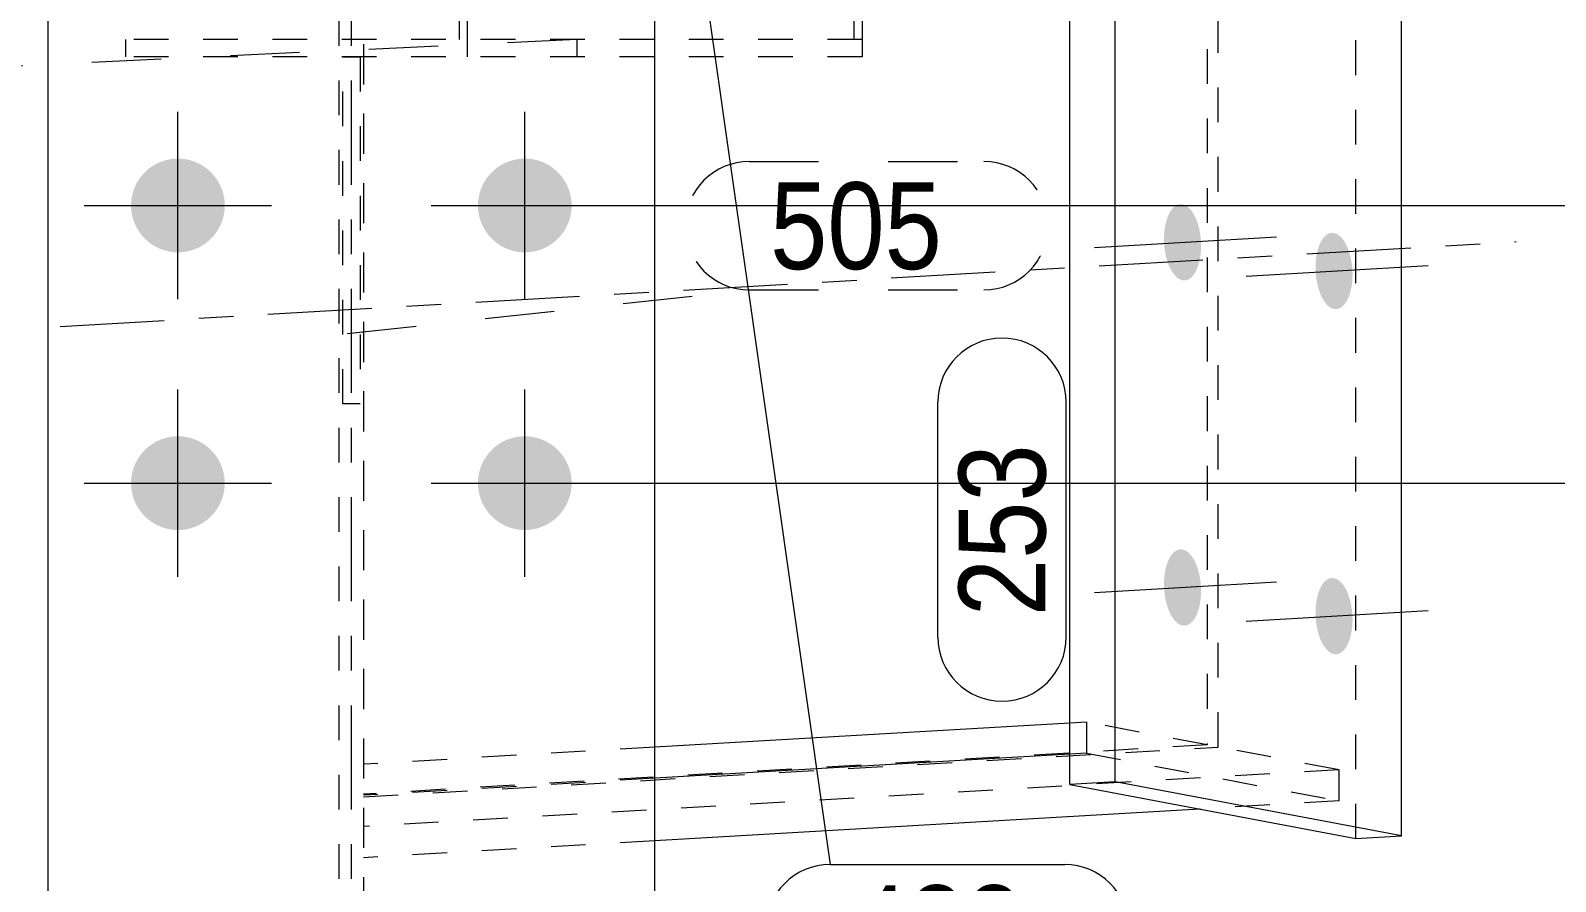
# Model space of a CAD drawing. Header units: millimetres. Extents: x 2 to 579, y 1 to 405.
# Drawn here: x 39.67 to 83.64, y 318.66 to 343.18 of the extents above; entities that cross this region are included whole.
import ezdxf

# ---------------------------------------------------------------- set-up
doc = ezdxf.new("R2010")
doc.units = ezdxf.units.MM
for name, pattern in [('XKITLINE00', [0]), ('XKITLINE01', [4, 1, -1, 1, -1]), ('XKITLINE02', [4, 2, -2]), ('XKITLINE03', [6, 3, -1, 1, -1])]:
    doc.linetypes.add(name, pattern=pattern)
for name, color, linetype, lineweight in [('Bolt', 3, 'Continuous', 0), ('Dimensions', 7, 'Continuous', 0), ('Part', 2, 'Continuous', 0), ('PartMark', 7, 'Continuous', 0)]:
    doc.layers.add(name, color=color, linetype=linetype, lineweight=lineweight)
doc.styles.add('ARIAL', font='ARIAL.TTF')

# ---------------------------------------------------------------- blocks, each defined once
blk = doc.blocks.new('*A24')
at = {"layer": 'Bolt'}
for points in [[(42.575, 338.17), (42.576, 338.204), (42.578, 338.237), (42.581, 338.27), (42.585, 338.303), (42.589, 338.335), (42.595, 338.368), (42.601, 338.401), (42.608, 338.433), (42.615, 338.465), (42.624, 338.497), (42.633, 338.529), (42.643, 338.561), (42.654, 338.592), (42.665, 338.623), (42.677, 338.654), (42.691, 338.684), (42.704, 338.715), (42.719, 338.744), (42.734, 338.774), (42.75, 338.803), (42.767, 338.831), (42.784, 338.86), (42.802, 338.887), (42.821, 338.915), (42.84, 338.942), (42.86, 338.968), (42.881, 338.994), (42.902, 339.019), (42.924, 339.044), (42.947, 339.068), (42.97, 339.092), (42.994, 339.115), (43.018, 339.138), (43.043, 339.16), (43.068, 339.181), (43.094, 339.202), (43.121, 339.222), (43.147, 339.241), (43.175, 339.26), (43.202, 339.278), (43.231, 339.295), (43.259, 339.312), (43.288, 339.328), (43.318, 339.343), (43.348, 339.358), (43.378, 339.371), (43.408, 339.385), (43.439, 339.397), (43.47, 339.408), (43.501, 339.419), (43.533, 339.429), (43.565, 339.438), (43.597, 339.447), (43.629, 339.455), (43.661, 339.461), (43.694, 339.467), (43.727, 339.473), (43.759, 339.477), (43.792, 339.481), (43.825, 339.484), (43.858, 339.486), (43.892, 339.487), (43.925, 339.487), (43.958, 339.487), (43.991, 339.486), (44.024, 339.484), (44.057, 339.481), (44.09, 339.477), (44.123, 339.473), (44.156, 339.467), (44.188, 339.461), (44.221, 339.455), (44.253, 339.447), (44.285, 339.438), (44.317, 339.429), (44.348, 339.419), (44.38, 339.408), (44.411, 339.397), (44.441, 339.385), (44.472, 339.371), (44.502, 339.358), (44.532, 339.343), (44.561, 339.328), (44.59, 339.312), (44.619, 339.295), (44.647, 339.278), (44.675, 339.26), (44.702, 339.241), (44.729, 339.222), (44.755, 339.202), (44.781, 339.181), (44.807, 339.16), (44.831, 339.138), (44.856, 339.115), (44.879, 339.092), (44.902, 339.068), (44.925, 339.044), (44.947, 339.019), (44.968, 338.994), (44.989, 338.968), (45.009, 338.942), (45.028, 338.915), (45.047, 338.887), (45.065, 338.86), (45.083, 338.831), (45.099, 338.803), (45.115, 338.774), (45.131, 338.744), (45.145, 338.715), (45.159, 338.684), (45.172, 338.654), (45.184, 338.623), (45.196, 338.592), (45.207, 338.561), (45.217, 338.529), (45.226, 338.497), (45.234, 338.465), (45.242, 338.433), (45.249, 338.401), (45.255, 338.368), (45.26, 338.335), (45.265, 338.303), (45.268, 338.27), (45.271, 338.237), (45.273, 338.204), (45.274, 338.17), (45.275, 338.137), (45.274, 338.104), (45.273, 338.071), (45.271, 338.038), (45.268, 338.005), (45.265, 337.972), (45.26, 337.939), (45.255, 337.907), (45.249, 337.874), (45.242, 337.842), (45.234, 337.809), (45.226, 337.777), (45.217, 337.745), (45.207, 337.714), (45.196, 337.683), (45.184, 337.651), (45.172, 337.621), (45.159, 337.59), (45.145, 337.56), (45.131, 337.53), (45.115, 337.501), (45.099, 337.472), (45.083, 337.443), (45.065, 337.415), (45.047, 337.387), (45.028, 337.36), (45.009, 337.333), (44.989, 337.307), (44.968, 337.281), (44.947, 337.256), (44.925, 337.231), (44.902, 337.206), (44.879, 337.183), (44.856, 337.16), (44.831, 337.137), (44.807, 337.115), (44.781, 337.094), (44.755, 337.073), (44.729, 337.053), (44.702, 337.034), (44.675, 337.015), (44.647, 336.997), (44.619, 336.979), (44.59, 336.963), (44.561, 336.947), (44.532, 336.931), (44.502, 336.917), (44.472, 336.903), (44.441, 336.89), (44.411, 336.878), (44.38, 336.866), (44.348, 336.855), (44.317, 336.845), (44.285, 336.836), (44.253, 336.828), (44.221, 336.82), (44.188, 336.813), (44.156, 336.807), (44.123, 336.802), (44.09, 336.797), (44.057, 336.794), (44.024, 336.791), (43.991, 336.789), (43.958, 336.788), (43.925, 336.787), (43.892, 336.788), (43.858, 336.789), (43.825, 336.791), (43.792, 336.794), (43.759, 336.797), (43.727, 336.802), (43.694, 336.807), (43.661, 336.813), (43.629, 336.82), (43.597, 336.828), (43.565, 336.836), (43.533, 336.845), (43.501, 336.855), (43.47, 336.866), (43.439, 336.878), (43.408, 336.89), (43.378, 336.903), (43.348, 336.917), (43.318, 336.931), (43.288, 336.947), (43.259, 336.963), (43.231, 336.979), (43.202, 336.997), (43.175, 337.015), (43.147, 337.034), (43.121, 337.053), (43.094, 337.073), (43.068, 337.094), (43.043, 337.115), (43.018, 337.137), (42.994, 337.16), (42.97, 337.183), (42.947, 337.206), (42.924, 337.231), (42.902, 337.256), (42.881, 337.281), (42.86, 337.307), (42.84, 337.333), (42.821, 337.36), (42.802, 337.387), (42.784, 337.415), (42.767, 337.443), (42.75, 337.472), (42.734, 337.501), (42.719, 337.53), (42.704, 337.56), (42.691, 337.59), (42.677, 337.621), (42.665, 337.651), (42.654, 337.683), (42.643, 337.714), (42.633, 337.745), (42.624, 337.777), (42.615, 337.809), (42.608, 337.842), (42.601, 337.874), (42.595, 337.907), (42.589, 337.939), (42.585, 337.972), (42.581, 338.005), (42.578, 338.038), (42.576, 338.071), (42.575, 338.104), (42.575, 338.137)], [(52.575, 338.17), (52.576, 338.204), (52.578, 338.237), (52.581, 338.27), (52.585, 338.303), (52.589, 338.335), (52.595, 338.368), (52.601, 338.401), (52.608, 338.433), (52.615, 338.465), (52.624, 338.497), (52.633, 338.529), (52.643, 338.561), (52.654, 338.592), (52.665, 338.623), (52.677, 338.654), (52.691, 338.684), (52.704, 338.715), (52.719, 338.744), (52.734, 338.774), (52.75, 338.803), (52.767, 338.831), (52.784, 338.86), (52.802, 338.887), (52.821, 338.915), (52.84, 338.942), (52.86, 338.968), (52.881, 338.994), (52.902, 339.019), (52.924, 339.044), (52.947, 339.068), (52.97, 339.092), (52.994, 339.115), (53.018, 339.138), (53.043, 339.16), (53.068, 339.181), (53.094, 339.202), (53.121, 339.222), (53.147, 339.241), (53.175, 339.26), (53.202, 339.278), (53.231, 339.295), (53.259, 339.312), (53.288, 339.328), (53.318, 339.343), (53.348, 339.358), (53.378, 339.371), (53.408, 339.385), (53.439, 339.397), (53.47, 339.408), (53.501, 339.419), (53.533, 339.429), (53.565, 339.438), (53.597, 339.447), (53.629, 339.455), (53.661, 339.461), (53.694, 339.467), (53.727, 339.473), (53.759, 339.477), (53.792, 339.481), (53.825, 339.484), (53.858, 339.486), (53.892, 339.487), (53.925, 339.487), (53.958, 339.487), (53.991, 339.486), (54.024, 339.484), (54.057, 339.481), (54.09, 339.477), (54.123, 339.473), (54.156, 339.467), (54.188, 339.461), (54.221, 339.455), (54.253, 339.447), (54.285, 339.438), (54.317, 339.429), (54.348, 339.419), (54.38, 339.408), (54.411, 339.397), (54.441, 339.385), (54.472, 339.371), (54.502, 339.358), (54.532, 339.343), (54.561, 339.328), (54.59, 339.312), (54.619, 339.295), (54.647, 339.278), (54.675, 339.26), (54.702, 339.241), (54.729, 339.222), (54.755, 339.202), (54.781, 339.181), (54.807, 339.16), (54.831, 339.138), (54.856, 339.115), (54.879, 339.092), (54.902, 339.068), (54.925, 339.044), (54.947, 339.019), (54.968, 338.994), (54.989, 338.968), (55.009, 338.942), (55.028, 338.915), (55.047, 338.887), (55.065, 338.86), (55.083, 338.831), (55.099, 338.803), (55.115, 338.774), (55.131, 338.744), (55.145, 338.715), (55.159, 338.684), (55.172, 338.654), (55.184, 338.623), (55.196, 338.592), (55.207, 338.561), (55.217, 338.529), (55.226, 338.497), (55.234, 338.465), (55.242, 338.433), (55.249, 338.401), (55.255, 338.368), (55.26, 338.335), (55.265, 338.303), (55.268, 338.27), (55.271, 338.237), (55.273, 338.204), (55.274, 338.17), (55.275, 338.137), (55.274, 338.104), (55.273, 338.071), (55.271, 338.038), (55.268, 338.005), (55.265, 337.972), (55.26, 337.939), (55.255, 337.907), (55.249, 337.874), (55.242, 337.842), (55.234, 337.809), (55.226, 337.777), (55.217, 337.745), (55.207, 337.714), (55.196, 337.683), (55.184, 337.651), (55.172, 337.621), (55.159, 337.59), (55.145, 337.56), (55.131, 337.53), (55.115, 337.501), (55.099, 337.472), (55.083, 337.443), (55.065, 337.415), (55.047, 337.387), (55.028, 337.36), (55.009, 337.333), (54.989, 337.307), (54.968, 337.281), (54.947, 337.256), (54.925, 337.231), (54.902, 337.206), (54.879, 337.183), (54.856, 337.16), (54.831, 337.137), (54.807, 337.115), (54.781, 337.094), (54.755, 337.073), (54.729, 337.053), (54.702, 337.034), (54.675, 337.015), (54.647, 336.997), (54.619, 336.979), (54.59, 336.963), (54.561, 336.947), (54.532, 336.931), (54.502, 336.917), (54.472, 336.903), (54.441, 336.89), (54.411, 336.878), (54.38, 336.866), (54.348, 336.855), (54.317, 336.845), (54.285, 336.836), (54.253, 336.828), (54.221, 336.82), (54.188, 336.813), (54.156, 336.807), (54.123, 336.802), (54.09, 336.797), (54.057, 336.794), (54.024, 336.791), (53.991, 336.789), (53.958, 336.788), (53.925, 336.787), (53.892, 336.788), (53.858, 336.789), (53.825, 336.791), (53.792, 336.794), (53.759, 336.797), (53.727, 336.802), (53.694, 336.807), (53.661, 336.813), (53.629, 336.82), (53.597, 336.828), (53.565, 336.836), (53.533, 336.845), (53.501, 336.855), (53.47, 336.866), (53.439, 336.878), (53.408, 336.89), (53.378, 336.903), (53.348, 336.917), (53.318, 336.931), (53.288, 336.947), (53.259, 336.963), (53.231, 336.979), (53.202, 336.997), (53.175, 337.015), (53.147, 337.034), (53.121, 337.053), (53.094, 337.073), (53.068, 337.094), (53.043, 337.115), (53.018, 337.137), (52.994, 337.16), (52.97, 337.183), (52.947, 337.206), (52.924, 337.231), (52.902, 337.256), (52.881, 337.281), (52.86, 337.307), (52.84, 337.333), (52.821, 337.36), (52.802, 337.387), (52.784, 337.415), (52.767, 337.443), (52.75, 337.472), (52.734, 337.501), (52.719, 337.53), (52.704, 337.56), (52.691, 337.59), (52.677, 337.621), (52.665, 337.651), (52.654, 337.683), (52.643, 337.714), (52.633, 337.745), (52.624, 337.777), (52.615, 337.809), (52.608, 337.842), (52.601, 337.874), (52.595, 337.907), (52.589, 337.939), (52.585, 337.972), (52.581, 338.005), (52.578, 338.038), (52.576, 338.071), (52.575, 338.104), (52.575, 338.137)], [(42.575, 330.17), (42.576, 330.204), (42.578, 330.237), (42.581, 330.27), (42.585, 330.303), (42.589, 330.335), (42.595, 330.368), (42.601, 330.401), (42.608, 330.433), (42.615, 330.465), (42.624, 330.497), (42.633, 330.529), (42.643, 330.561), (42.654, 330.592), (42.665, 330.623), (42.677, 330.654), (42.691, 330.684), (42.704, 330.715), (42.719, 330.744), (42.734, 330.774), (42.75, 330.803), (42.767, 330.831), (42.784, 330.86), (42.802, 330.887), (42.821, 330.915), (42.84, 330.942), (42.86, 330.968), (42.881, 330.994), (42.902, 331.019), (42.924, 331.044), (42.947, 331.068), (42.97, 331.092), (42.994, 331.115), (43.018, 331.138), (43.043, 331.16), (43.068, 331.181), (43.094, 331.202), (43.121, 331.222), (43.147, 331.241), (43.175, 331.26), (43.202, 331.278), (43.231, 331.295), (43.259, 331.312), (43.288, 331.328), (43.318, 331.343), (43.348, 331.358), (43.378, 331.371), (43.408, 331.385), (43.439, 331.397), (43.47, 331.408), (43.501, 331.419), (43.533, 331.429), (43.565, 331.438), (43.597, 331.447), (43.629, 331.455), (43.661, 331.461), (43.694, 331.467), (43.727, 331.473), (43.759, 331.477), (43.792, 331.481), (43.825, 331.484), (43.858, 331.486), (43.892, 331.487), (43.925, 331.487), (43.958, 331.487), (43.991, 331.486), (44.024, 331.484), (44.057, 331.481), (44.09, 331.477), (44.123, 331.473), (44.156, 331.467), (44.188, 331.461), (44.221, 331.455), (44.253, 331.447), (44.285, 331.438), (44.317, 331.429), (44.348, 331.419), (44.38, 331.408), (44.411, 331.397), (44.441, 331.385), (44.472, 331.371), (44.502, 331.358), (44.532, 331.343), (44.561, 331.328), (44.59, 331.312), (44.619, 331.295), (44.647, 331.278), (44.675, 331.26), (44.702, 331.241), (44.729, 331.222), (44.755, 331.202), (44.781, 331.181), (44.807, 331.16), (44.831, 331.138), (44.856, 331.115), (44.879, 331.092), (44.902, 331.068), (44.925, 331.044), (44.947, 331.019), (44.968, 330.994), (44.989, 330.968), (45.009, 330.942), (45.028, 330.915), (45.047, 330.887), (45.065, 330.86), (45.083, 330.831), (45.099, 330.803), (45.115, 330.774), (45.131, 330.744), (45.145, 330.715), (45.159, 330.684), (45.172, 330.654), (45.184, 330.623), (45.196, 330.592), (45.207, 330.561), (45.217, 330.529), (45.226, 330.497), (45.234, 330.465), (45.242, 330.433), (45.249, 330.401), (45.255, 330.368), (45.26, 330.335), (45.265, 330.303), (45.268, 330.27), (45.271, 330.237), (45.273, 330.204), (45.274, 330.17), (45.275, 330.137), (45.274, 330.104), (45.273, 330.071), (45.271, 330.038), (45.268, 330.005), (45.265, 329.972), (45.26, 329.939), (45.255, 329.907), (45.249, 329.874), (45.242, 329.842), (45.234, 329.809), (45.226, 329.777), (45.217, 329.745), (45.207, 329.714), (45.196, 329.683), (45.184, 329.651), (45.172, 329.621), (45.159, 329.59), (45.145, 329.56), (45.131, 329.53), (45.115, 329.501), (45.099, 329.472), (45.083, 329.443), (45.065, 329.415), (45.047, 329.387), (45.028, 329.36), (45.009, 329.333), (44.989, 329.307), (44.968, 329.281), (44.947, 329.256), (44.925, 329.231), (44.902, 329.206), (44.879, 329.183), (44.856, 329.16), (44.831, 329.137), (44.807, 329.115), (44.781, 329.094), (44.755, 329.073), (44.729, 329.053), (44.702, 329.034), (44.675, 329.015), (44.647, 328.997), (44.619, 328.979), (44.59, 328.963), (44.561, 328.947), (44.532, 328.931), (44.502, 328.917), (44.472, 328.903), (44.441, 328.89), (44.411, 328.878), (44.38, 328.866), (44.348, 328.855), (44.317, 328.845), (44.285, 328.836), (44.253, 328.828), (44.221, 328.82), (44.188, 328.813), (44.156, 328.807), (44.123, 328.802), (44.09, 328.797), (44.057, 328.794), (44.024, 328.791), (43.991, 328.789), (43.958, 328.788), (43.925, 328.787), (43.892, 328.788), (43.858, 328.789), (43.825, 328.791), (43.792, 328.794), (43.759, 328.797), (43.727, 328.802), (43.694, 328.807), (43.661, 328.813), (43.629, 328.82), (43.597, 328.828), (43.565, 328.836), (43.533, 328.845), (43.501, 328.855), (43.47, 328.866), (43.439, 328.878), (43.408, 328.89), (43.378, 328.903), (43.348, 328.917), (43.318, 328.931), (43.288, 328.947), (43.259, 328.963), (43.231, 328.979), (43.202, 328.997), (43.175, 329.015), (43.147, 329.034), (43.121, 329.053), (43.094, 329.073), (43.068, 329.094), (43.043, 329.115), (43.018, 329.137), (42.994, 329.16), (42.97, 329.183), (42.947, 329.206), (42.924, 329.231), (42.902, 329.256), (42.881, 329.281), (42.86, 329.307), (42.84, 329.333), (42.821, 329.36), (42.802, 329.387), (42.784, 329.415), (42.767, 329.443), (42.75, 329.472), (42.734, 329.501), (42.719, 329.53), (42.704, 329.56), (42.691, 329.59), (42.677, 329.621), (42.665, 329.651), (42.654, 329.683), (42.643, 329.714), (42.633, 329.745), (42.624, 329.777), (42.615, 329.809), (42.608, 329.842), (42.601, 329.874), (42.595, 329.907), (42.589, 329.939), (42.585, 329.972), (42.581, 330.005), (42.578, 330.038), (42.576, 330.071), (42.575, 330.104), (42.575, 330.137)], [(52.575, 330.17), (52.576, 330.204), (52.578, 330.237), (52.581, 330.27), (52.585, 330.303), (52.589, 330.335), (52.595, 330.368), (52.601, 330.401), (52.608, 330.433), (52.615, 330.465), (52.624, 330.497), (52.633, 330.529), (52.643, 330.561), (52.654, 330.592), (52.665, 330.623), (52.677, 330.654), (52.691, 330.684), (52.704, 330.715), (52.719, 330.744), (52.734, 330.774), (52.75, 330.803), (52.767, 330.831), (52.784, 330.86), (52.802, 330.887), (52.821, 330.915), (52.84, 330.942), (52.86, 330.968), (52.881, 330.994), (52.902, 331.019), (52.924, 331.044), (52.947, 331.068), (52.97, 331.092), (52.994, 331.115), (53.018, 331.138), (53.043, 331.16), (53.068, 331.181), (53.094, 331.202), (53.121, 331.222), (53.147, 331.241), (53.175, 331.26), (53.202, 331.278), (53.231, 331.295), (53.259, 331.312), (53.288, 331.328), (53.318, 331.343), (53.348, 331.358), (53.378, 331.371), (53.408, 331.385), (53.439, 331.397), (53.47, 331.408), (53.501, 331.419), (53.533, 331.429), (53.565, 331.438), (53.597, 331.447), (53.629, 331.455), (53.661, 331.461), (53.694, 331.467), (53.727, 331.473), (53.759, 331.477), (53.792, 331.481), (53.825, 331.484), (53.858, 331.486), (53.892, 331.487), (53.925, 331.487), (53.958, 331.487), (53.991, 331.486), (54.024, 331.484), (54.057, 331.481), (54.09, 331.477), (54.123, 331.473), (54.156, 331.467), (54.188, 331.461), (54.221, 331.455), (54.253, 331.447), (54.285, 331.438), (54.317, 331.429), (54.348, 331.419), (54.38, 331.408), (54.411, 331.397), (54.441, 331.385), (54.472, 331.371), (54.502, 331.358), (54.532, 331.343), (54.561, 331.328), (54.59, 331.312), (54.619, 331.295), (54.647, 331.278), (54.675, 331.26), (54.702, 331.241), (54.729, 331.222), (54.755, 331.202), (54.781, 331.181), (54.807, 331.16), (54.831, 331.138), (54.856, 331.115), (54.879, 331.092), (54.902, 331.068), (54.925, 331.044), (54.947, 331.019), (54.968, 330.994), (54.989, 330.968), (55.009, 330.942), (55.028, 330.915), (55.047, 330.887), (55.065, 330.86), (55.083, 330.831), (55.099, 330.803), (55.115, 330.774), (55.131, 330.744), (55.145, 330.715), (55.159, 330.684), (55.172, 330.654), (55.184, 330.623), (55.196, 330.592), (55.207, 330.561), (55.217, 330.529), (55.226, 330.497), (55.234, 330.465), (55.242, 330.433), (55.249, 330.401), (55.255, 330.368), (55.26, 330.335), (55.265, 330.303), (55.268, 330.27), (55.271, 330.237), (55.273, 330.204), (55.274, 330.17), (55.275, 330.137), (55.274, 330.104), (55.273, 330.071), (55.271, 330.038), (55.268, 330.005), (55.265, 329.972), (55.26, 329.939), (55.255, 329.907), (55.249, 329.874), (55.242, 329.842), (55.234, 329.809), (55.226, 329.777), (55.217, 329.745), (55.207, 329.714), (55.196, 329.683), (55.184, 329.651), (55.172, 329.621), (55.159, 329.59), (55.145, 329.56), (55.131, 329.53), (55.115, 329.501), (55.099, 329.472), (55.083, 329.443), (55.065, 329.415), (55.047, 329.387), (55.028, 329.36), (55.009, 329.333), (54.989, 329.307), (54.968, 329.281), (54.947, 329.256), (54.925, 329.231), (54.902, 329.206), (54.879, 329.183), (54.856, 329.16), (54.831, 329.137), (54.807, 329.115), (54.781, 329.094), (54.755, 329.073), (54.729, 329.053), (54.702, 329.034), (54.675, 329.015), (54.647, 328.997), (54.619, 328.979), (54.59, 328.963), (54.561, 328.947), (54.532, 328.931), (54.502, 328.917), (54.472, 328.903), (54.441, 328.89), (54.411, 328.878), (54.38, 328.866), (54.348, 328.855), (54.317, 328.845), (54.285, 328.836), (54.253, 328.828), (54.221, 328.82), (54.188, 328.813), (54.156, 328.807), (54.123, 328.802), (54.09, 328.797), (54.057, 328.794), (54.024, 328.791), (53.991, 328.789), (53.958, 328.788), (53.925, 328.787), (53.892, 328.788), (53.858, 328.789), (53.825, 328.791), (53.792, 328.794), (53.759, 328.797), (53.727, 328.802), (53.694, 328.807), (53.661, 328.813), (53.629, 328.82), (53.597, 328.828), (53.565, 328.836), (53.533, 328.845), (53.501, 328.855), (53.47, 328.866), (53.439, 328.878), (53.408, 328.89), (53.378, 328.903), (53.348, 328.917), (53.318, 328.931), (53.288, 328.947), (53.259, 328.963), (53.231, 328.979), (53.202, 328.997), (53.175, 329.015), (53.147, 329.034), (53.121, 329.053), (53.094, 329.073), (53.068, 329.094), (53.043, 329.115), (53.018, 329.137), (52.994, 329.16), (52.97, 329.183), (52.947, 329.206), (52.924, 329.231), (52.902, 329.256), (52.881, 329.281), (52.86, 329.307), (52.84, 329.333), (52.821, 329.36), (52.802, 329.387), (52.784, 329.415), (52.767, 329.443), (52.75, 329.472), (52.734, 329.501), (52.719, 329.53), (52.704, 329.56), (52.691, 329.59), (52.677, 329.621), (52.665, 329.651), (52.654, 329.683), (52.643, 329.714), (52.633, 329.745), (52.624, 329.777), (52.615, 329.809), (52.608, 329.842), (52.601, 329.874), (52.595, 329.907), (52.589, 329.939), (52.585, 329.972), (52.581, 330.005), (52.578, 330.038), (52.576, 330.071), (52.575, 330.104), (52.575, 330.137)]]:
    blk.add_hatch(color=3, dxfattribs=at).paths.add_polyline_path(points, flags=17)
at = {"layer": 'Bolt', "color": 3, "linetype": 'XKITLINE00', "lineweight": 0}
for p, q in [((43.925, 335.437), (43.925, 340.837)), ((53.925, 335.437), (53.925, 340.837)), ((41.225, 338.137), (46.625, 338.137)), ((51.225, 338.137), (56.625, 338.137)), ((43.925, 327.437), (43.925, 332.837)), ((53.925, 327.437), (53.925, 332.837)), ((41.225, 330.137), (46.625, 330.137)), ((51.225, 330.137), (56.625, 330.137))]:
    blk.add_line(p, q, dxfattribs=at)
blk = doc.blocks.new('*A29')
at = {"layer": 'Bolt'}
for points in [[(72.354, 347.045), (72.353, 347.098), (72.353, 347.152), (72.354, 347.205), (72.357, 347.258), (72.361, 347.311), (72.366, 347.362), (72.373, 347.413), (72.38, 347.463), (72.389, 347.512), (72.399, 347.56), (72.411, 347.606), (72.423, 347.651), (72.436, 347.694), (72.451, 347.736), (72.467, 347.776), (72.483, 347.814), (72.501, 347.851), (72.52, 347.885), (72.539, 347.917), (72.559, 347.947), (72.58, 347.975), (72.602, 348.001), (72.625, 348.024), (72.648, 348.045), (72.672, 348.063), (72.696, 348.079), (72.721, 348.092), (72.746, 348.103), (72.771, 348.111), (72.797, 348.117), (72.823, 348.12), (72.849, 348.12), (72.875, 348.117), (72.901, 348.112), (72.927, 348.104), (72.953, 348.094), (72.979, 348.081), (73.005, 348.066), (73.03, 348.048), (73.055, 348.027), (73.08, 348.004), (73.104, 347.979), (73.128, 347.952), (73.151, 347.922), (73.173, 347.89), (73.195, 347.856), (73.216, 347.82), (73.236, 347.782), (73.256, 347.742), (73.274, 347.7), (73.292, 347.657), (73.308, 347.612), (73.324, 347.566), (73.338, 347.519), (73.352, 347.47), (73.364, 347.42), (73.375, 347.37), (73.385, 347.318), (73.394, 347.266), (73.401, 347.213), (73.408, 347.16), (73.413, 347.106), (73.416, 347.052), (73.419, 346.998), (73.42, 346.944), (73.42, 346.891), (73.419, 346.837), (73.416, 346.785), (73.412, 346.732), (73.407, 346.681), (73.401, 346.63), (73.393, 346.58), (73.384, 346.531), (73.374, 346.483), (73.363, 346.437), (73.35, 346.392), (73.337, 346.349), (73.322, 346.307), (73.306, 346.267), (73.29, 346.228), (73.272, 346.192), (73.254, 346.158), (73.234, 346.125), (73.214, 346.095), (73.193, 346.067), (73.171, 346.042), (73.148, 346.019), (73.125, 345.998), (73.102, 345.98), (73.077, 345.964), (73.053, 345.95), (73.028, 345.94), (73.002, 345.932), (72.976, 345.926), (72.951, 345.923), (72.924, 345.923), (72.898, 345.926), (72.872, 345.931), (72.846, 345.938), (72.82, 345.949), (72.794, 345.962), (72.768, 345.977), (72.743, 345.995), (72.718, 346.016), (72.693, 346.038), (72.669, 346.064), (72.645, 346.091), (72.622, 346.121), (72.6, 346.153), (72.578, 346.187), (72.557, 346.223), (72.537, 346.261), (72.518, 346.301), (72.499, 346.342), (72.482, 346.386), (72.465, 346.43), (72.449, 346.477), (72.435, 346.524), (72.422, 346.573), (72.409, 346.622), (72.398, 346.673), (72.388, 346.725), (72.379, 346.777), (72.372, 346.83), (72.366, 346.883), (72.361, 346.937), (72.357, 346.991)], [(76.721, 346.219), (76.72, 346.273), (76.72, 346.327), (76.721, 346.38), (76.724, 346.433), (76.728, 346.485), (76.733, 346.537), (76.739, 346.588), (76.747, 346.638), (76.756, 346.686), (76.766, 346.734), (76.777, 346.78), (76.789, 346.825), (76.803, 346.869), (76.818, 346.911), (76.833, 346.951), (76.85, 346.989), (76.868, 347.025), (76.886, 347.06), (76.906, 347.092), (76.926, 347.122), (76.947, 347.15), (76.969, 347.175), (76.991, 347.199), (77.014, 347.219), (77.038, 347.238), (77.062, 347.254), (77.087, 347.267), (77.112, 347.278), (77.138, 347.286), (77.163, 347.291), (77.189, 347.294), (77.215, 347.294), (77.241, 347.292), (77.268, 347.287), (77.294, 347.279), (77.32, 347.269), (77.346, 347.256), (77.371, 347.24), (77.397, 347.222), (77.422, 347.202), (77.447, 347.179), (77.471, 347.154), (77.494, 347.126), (77.517, 347.096), (77.54, 347.064), (77.562, 347.03), (77.583, 346.994), (77.603, 346.956), (77.622, 346.916), (77.641, 346.875), (77.658, 346.832), (77.675, 346.787), (77.69, 346.741), (77.705, 346.693), (77.718, 346.645), (77.73, 346.595), (77.742, 346.544), (77.752, 346.493), (77.76, 346.44), (77.768, 346.388), (77.774, 346.334), (77.779, 346.281), (77.783, 346.227), (77.785, 346.173), (77.787, 346.119), (77.787, 346.065), (77.785, 346.012), (77.783, 345.959), (77.779, 345.907), (77.774, 345.855), (77.767, 345.804), (77.759, 345.754), (77.751, 345.705), (77.74, 345.658), (77.729, 345.611), (77.717, 345.567), (77.703, 345.523), (77.689, 345.481), (77.673, 345.441), (77.656, 345.403), (77.639, 345.367), (77.62, 345.332), (77.601, 345.3), (77.58, 345.27), (77.559, 345.242), (77.537, 345.216), (77.515, 345.193), (77.492, 345.172), (77.468, 345.154), (77.444, 345.138), (77.419, 345.125), (77.394, 345.114), (77.369, 345.106), (77.343, 345.101), (77.317, 345.098), (77.291, 345.098), (77.265, 345.1), (77.239, 345.105), (77.212, 345.113), (77.186, 345.123), (77.16, 345.136), (77.135, 345.152), (77.109, 345.17), (77.084, 345.19), (77.06, 345.213), (77.036, 345.238), (77.012, 345.266), (76.989, 345.296), (76.966, 345.327), (76.945, 345.362), (76.924, 345.398), (76.903, 345.436), (76.884, 345.475), (76.866, 345.517), (76.848, 345.56), (76.832, 345.605), (76.816, 345.651), (76.801, 345.699), (76.788, 345.747), (76.776, 345.797), (76.765, 345.848), (76.755, 345.899), (76.746, 345.951), (76.738, 346.004), (76.732, 346.058), (76.727, 346.111), (76.723, 346.165)], [(72.354, 337.1), (72.353, 337.154), (72.353, 337.207), (72.354, 337.261), (72.357, 337.314), (72.361, 337.366), (72.366, 337.418), (72.373, 337.468), (72.38, 337.518), (72.389, 337.567), (72.399, 337.615), (72.411, 337.661), (72.423, 337.706), (72.436, 337.749), (72.451, 337.791), (72.467, 337.831), (72.483, 337.87), (72.501, 337.906), (72.52, 337.94), (72.539, 337.973), (72.559, 338.003), (72.58, 338.031), (72.602, 338.056), (72.625, 338.079), (72.648, 338.1), (72.672, 338.118), (72.696, 338.134), (72.721, 338.148), (72.746, 338.158), (72.771, 338.166), (72.797, 338.172), (72.823, 338.175), (72.849, 338.175), (72.875, 338.172), (72.901, 338.167), (72.927, 338.16), (72.953, 338.149), (72.979, 338.136), (73.005, 338.121), (73.03, 338.103), (73.055, 338.082), (73.08, 338.06), (73.104, 338.034), (73.128, 338.007), (73.151, 337.977), (73.173, 337.945), (73.195, 337.911), (73.216, 337.875), (73.236, 337.837), (73.256, 337.797), (73.274, 337.756), (73.292, 337.712), (73.308, 337.668), (73.324, 337.621), (73.338, 337.574), (73.352, 337.525), (73.364, 337.476), (73.375, 337.425), (73.385, 337.373), (73.394, 337.321), (73.401, 337.268), (73.408, 337.215), (73.413, 337.161), (73.416, 337.107), (73.419, 337.054), (73.42, 337), (73.42, 336.946), (73.419, 336.893), (73.416, 336.84), (73.412, 336.787), (73.407, 336.736), (73.401, 336.685), (73.393, 336.635), (73.384, 336.586), (73.374, 336.538), (73.363, 336.492), (73.35, 336.447), (73.337, 336.404), (73.322, 336.362), (73.306, 336.322), (73.29, 336.284), (73.272, 336.247), (73.254, 336.213), (73.234, 336.181), (73.214, 336.151), (73.193, 336.123), (73.171, 336.097), (73.148, 336.074), (73.125, 336.053), (73.102, 336.035), (73.077, 336.019), (73.053, 336.006), (73.028, 335.995), (73.002, 335.987), (72.976, 335.981), (72.951, 335.978), (72.924, 335.978), (72.898, 335.981), (72.872, 335.986), (72.846, 335.994), (72.82, 336.004), (72.794, 336.017), (72.768, 336.032), (72.743, 336.05), (72.718, 336.071), (72.693, 336.094), (72.669, 336.119), (72.645, 336.146), (72.622, 336.176), (72.6, 336.208), (72.578, 336.242), (72.557, 336.278), (72.537, 336.316), (72.518, 336.356), (72.499, 336.398), (72.482, 336.441), (72.465, 336.486), (72.449, 336.532), (72.435, 336.579), (72.422, 336.628), (72.409, 336.678), (72.398, 336.728), (72.388, 336.78), (72.379, 336.832), (72.372, 336.885), (72.366, 336.938), (72.361, 336.992), (72.357, 337.046)], [(76.721, 336.274), (76.72, 336.328), (76.72, 336.382), (76.721, 336.435), (76.724, 336.488), (76.728, 336.54), (76.733, 336.592), (76.739, 336.643), (76.747, 336.693), (76.756, 336.742), (76.766, 336.789), (76.777, 336.836), (76.789, 336.88), (76.803, 336.924), (76.818, 336.966), (76.833, 337.006), (76.85, 337.044), (76.868, 337.08), (76.886, 337.115), (76.906, 337.147), (76.926, 337.177), (76.947, 337.205), (76.969, 337.231), (76.991, 337.254), (77.014, 337.275), (77.038, 337.293), (77.062, 337.309), (77.087, 337.322), (77.112, 337.333), (77.138, 337.341), (77.163, 337.346), (77.189, 337.349), (77.215, 337.349), (77.241, 337.347), (77.268, 337.342), (77.294, 337.334), (77.32, 337.324), (77.346, 337.311), (77.371, 337.295), (77.397, 337.277), (77.422, 337.257), (77.447, 337.234), (77.471, 337.209), (77.494, 337.181), (77.517, 337.151), (77.54, 337.12), (77.562, 337.085), (77.583, 337.049), (77.603, 337.011), (77.622, 336.972), (77.641, 336.93), (77.658, 336.887), (77.675, 336.842), (77.69, 336.796), (77.705, 336.748), (77.718, 336.7), (77.73, 336.65), (77.742, 336.599), (77.752, 336.548), (77.76, 336.496), (77.768, 336.443), (77.774, 336.389), (77.779, 336.336), (77.783, 336.282), (77.785, 336.228), (77.787, 336.174), (77.787, 336.12), (77.785, 336.067), (77.783, 336.014), (77.779, 335.962), (77.774, 335.91), (77.767, 335.859), (77.759, 335.809), (77.751, 335.761), (77.74, 335.713), (77.729, 335.667), (77.717, 335.622), (77.703, 335.578), (77.689, 335.536), (77.673, 335.496), (77.656, 335.458), (77.639, 335.422), (77.62, 335.387), (77.601, 335.355), (77.58, 335.325), (77.559, 335.297), (77.537, 335.272), (77.515, 335.248), (77.492, 335.228), (77.468, 335.209), (77.444, 335.193), (77.419, 335.18), (77.394, 335.169), (77.369, 335.161), (77.343, 335.156), (77.317, 335.153), (77.291, 335.153), (77.265, 335.155), (77.239, 335.16), (77.212, 335.168), (77.186, 335.178), (77.16, 335.191), (77.135, 335.207), (77.109, 335.225), (77.084, 335.245), (77.06, 335.268), (77.036, 335.293), (77.012, 335.321), (76.989, 335.351), (76.966, 335.383), (76.945, 335.417), (76.924, 335.453), (76.903, 335.491), (76.884, 335.531), (76.866, 335.572), (76.848, 335.615), (76.832, 335.66), (76.816, 335.706), (76.801, 335.754), (76.788, 335.802), (76.776, 335.852), (76.765, 335.903), (76.755, 335.954), (76.746, 336.007), (76.738, 336.059), (76.732, 336.113), (76.727, 336.166), (76.723, 336.22)], [(72.354, 327.155), (72.353, 327.209), (72.353, 327.262), (72.354, 327.316), (72.357, 327.369), (72.361, 327.421), (72.366, 327.473), (72.373, 327.524), (72.38, 327.573), (72.389, 327.622), (72.399, 327.67), (72.411, 327.716), (72.423, 327.761), (72.436, 327.805), (72.451, 327.846), (72.467, 327.886), (72.483, 327.925), (72.501, 327.961), (72.52, 327.995), (72.539, 328.028), (72.559, 328.058), (72.58, 328.086), (72.602, 328.111), (72.625, 328.135), (72.648, 328.155), (72.672, 328.174), (72.696, 328.189), (72.721, 328.203), (72.746, 328.213), (72.771, 328.222), (72.797, 328.227), (72.823, 328.23), (72.849, 328.23), (72.875, 328.228), (72.901, 328.223), (72.927, 328.215), (72.953, 328.204), (72.979, 328.192), (73.005, 328.176), (73.03, 328.158), (73.055, 328.138), (73.08, 328.115), (73.104, 328.09), (73.128, 328.062), (73.151, 328.032), (73.173, 328), (73.195, 327.966), (73.216, 327.93), (73.236, 327.892), (73.256, 327.852), (73.274, 327.811), (73.292, 327.767), (73.308, 327.723), (73.324, 327.677), (73.338, 327.629), (73.352, 327.58), (73.364, 327.531), (73.375, 327.48), (73.385, 327.428), (73.394, 327.376), (73.401, 327.323), (73.408, 327.27), (73.413, 327.216), (73.416, 327.163), (73.419, 327.109), (73.42, 327.055), (73.42, 327.001), (73.419, 326.948), (73.416, 326.895), (73.412, 326.842), (73.407, 326.791), (73.401, 326.74), (73.393, 326.69), (73.384, 326.641), (73.374, 326.594), (73.363, 326.547), (73.35, 326.502), (73.337, 326.459), (73.322, 326.417), (73.306, 326.377), (73.29, 326.339), (73.272, 326.302), (73.254, 326.268), (73.234, 326.236), (73.214, 326.206), (73.193, 326.178), (73.171, 326.152), (73.148, 326.129), (73.125, 326.108), (73.102, 326.09), (73.077, 326.074), (73.053, 326.061), (73.028, 326.05), (73.002, 326.042), (72.976, 326.036), (72.951, 326.034), (72.924, 326.033), (72.898, 326.036), (72.872, 326.041), (72.846, 326.049), (72.82, 326.059), (72.794, 326.072), (72.768, 326.087), (72.743, 326.105), (72.718, 326.126), (72.693, 326.149), (72.669, 326.174), (72.645, 326.202), (72.622, 326.231), (72.6, 326.263), (72.578, 326.297), (72.557, 326.333), (72.537, 326.371), (72.518, 326.411), (72.499, 326.453), (72.482, 326.496), (72.465, 326.541), (72.449, 326.587), (72.435, 326.634), (72.422, 326.683), (72.409, 326.733), (72.398, 326.783), (72.388, 326.835), (72.379, 326.887), (72.372, 326.94), (72.366, 326.993), (72.361, 327.047), (72.357, 327.101)], [(76.721, 326.329), (76.72, 326.383), (76.72, 326.437), (76.721, 326.49), (76.724, 326.543), (76.728, 326.596), (76.733, 326.647), (76.739, 326.698), (76.747, 326.748), (76.756, 326.797), (76.766, 326.844), (76.777, 326.891), (76.789, 326.936), (76.803, 326.979), (76.818, 327.021), (76.833, 327.061), (76.85, 327.099), (76.868, 327.136), (76.886, 327.17), (76.906, 327.202), (76.926, 327.232), (76.947, 327.26), (76.969, 327.286), (76.991, 327.309), (77.014, 327.33), (77.038, 327.348), (77.062, 327.364), (77.087, 327.377), (77.112, 327.388), (77.138, 327.396), (77.163, 327.402), (77.189, 327.404), (77.215, 327.405), (77.241, 327.402), (77.268, 327.397), (77.294, 327.389), (77.32, 327.379), (77.346, 327.366), (77.371, 327.351), (77.397, 327.333), (77.422, 327.312), (77.447, 327.289), (77.471, 327.264), (77.494, 327.236), (77.517, 327.207), (77.54, 327.175), (77.562, 327.141), (77.583, 327.105), (77.603, 327.067), (77.622, 327.027), (77.641, 326.985), (77.658, 326.942), (77.675, 326.897), (77.69, 326.851), (77.705, 326.804), (77.718, 326.755), (77.73, 326.705), (77.742, 326.655), (77.752, 326.603), (77.76, 326.551), (77.768, 326.498), (77.774, 326.445), (77.779, 326.391), (77.783, 326.337), (77.785, 326.283), (77.787, 326.229), (77.787, 326.176), (77.785, 326.122), (77.783, 326.069), (77.779, 326.017), (77.774, 325.965), (77.767, 325.915), (77.759, 325.865), (77.751, 325.816), (77.74, 325.768), (77.729, 325.722), (77.717, 325.677), (77.703, 325.633), (77.689, 325.592), (77.673, 325.552), (77.656, 325.513), (77.639, 325.477), (77.62, 325.443), (77.601, 325.41), (77.58, 325.38), (77.559, 325.352), (77.537, 325.327), (77.515, 325.304), (77.492, 325.283), (77.468, 325.264), (77.444, 325.249), (77.419, 325.235), (77.394, 325.225), (77.369, 325.216), (77.343, 325.211), (77.317, 325.208), (77.291, 325.208), (77.265, 325.21), (77.239, 325.215), (77.212, 325.223), (77.186, 325.234), (77.16, 325.246), (77.135, 325.262), (77.109, 325.28), (77.084, 325.3), (77.06, 325.323), (77.036, 325.348), (77.012, 325.376), (76.989, 325.406), (76.966, 325.438), (76.945, 325.472), (76.924, 325.508), (76.903, 325.546), (76.884, 325.586), (76.866, 325.627), (76.848, 325.671), (76.832, 325.715), (76.816, 325.761), (76.801, 325.809), (76.788, 325.858), (76.776, 325.907), (76.765, 325.958), (76.755, 326.01), (76.746, 326.062), (76.738, 326.115), (76.732, 326.168), (76.727, 326.222), (76.723, 326.275)]]:
    blk.add_hatch(color=3, dxfattribs=at).paths.add_polyline_path(points, flags=17)
at = {"layer": 'Bolt', "color": 3, "linetype": 'XKITLINE00', "lineweight": 0}
for p, q in [((70.351, 346.874), (75.597, 347.179)), ((74.717, 346.048), (79.964, 346.354)), ((70.351, 336.929), (75.597, 337.234)), ((74.717, 336.104), (79.964, 336.409)), ((70.351, 326.984), (75.597, 327.29)), ((74.717, 326.159), (79.964, 326.464))]:
    blk.add_line(p, q, dxfattribs=at)
blk = doc.blocks.new('*A30')
at = {"layer": 'Part', "color": 7, "linetype": 'XKITLINE03', "lineweight": 0}
blk.add_line((48.925, 176.736), (48.925, 359.054), dxfattribs=at)
at = {"layer": 'Part', "color": 2, "linetype": 'XKITLINE00', "lineweight": 0}
for p, q in [((40.175, 350.9), (40.175, 176.736)), ((57.675, 176.736), (57.675, 350.9))]:
    blk.add_line(p, q, dxfattribs=at)
at = {"layer": 'Part', "color": 7, "linetype": 'XKITLINE01', "lineweight": 0}
for p, q in [((48.575, 176.736), (48.575, 350.784)), ((49.275, 350.784), (49.275, 176.736))]:
    blk.add_line(p, q, dxfattribs=at)
blk = doc.blocks.new('*A35')
at = {"layer": 'Part', "color": 2, "linetype": 'XKITLINE00', "lineweight": 0}
for p, q in [((63.652, 362.868), (52.029, 362.868)), ((52.029, 362.868), (52.029, 351.894)), ((63.411, 362.868), (63.411, 351.802)), ((63.652, 362.868), (63.652, 351.816))]:
    blk.add_line(p, q, dxfattribs=at)
at = {"layer": 'Part', "color": 7, "linetype": 'XKITLINE01', "lineweight": 0}
for p, q in [((52.271, 342.918), (52.271, 362.868)), ((52.029, 351.894), (52.029, 342.918)), ((63.411, 351.802), (63.411, 342.918)), ((63.652, 351.816), (63.652, 342.918)), ((63.652, 342.918), (52.029, 342.918))]:
    blk.add_line(p, q, dxfattribs=at)
blk = doc.blocks.new('*A36')
at = {"layer": 'Part', "color": 7, "linetype": 'XKITLINE01', "lineweight": 0}
for p, q in [((48.675, 332.418), (48.675, 342.419)), ((48.675, 342.419), (49.175, 342.419)), ((48.675, 342.418), (49.175, 342.418)), ((49.175, 342.419), (49.175, 332.418)), ((49.175, 332.418), (48.675, 332.418))]:
    blk.add_line(p, q, dxfattribs=at)
blk = doc.blocks.new('*A37')
at = {"layer": 'Part', "color": 7, "linetype": 'XKITLINE01', "lineweight": 0}
for p, q in [((63.652, 342.918), (42.425, 342.918)), ((42.425, 342.418), (42.425, 342.918)), ((52.271, 342.418), (52.271, 342.918)), ((55.425, 342.918), (55.425, 342.418)), ((63.652, 342.918), (63.652, 342.418)), ((63.652, 342.418), (42.425, 342.418))]:
    blk.add_line(p, q, dxfattribs=at)
blk = doc.blocks.new('*A38')
at = {"layer": 'Part', "color": 2, "linetype": 'XKITLINE00', "lineweight": 0}
for p, q in [((69.634, 352.164), (58.112, 351.494)), ((58.112, 351.494), (58.112, 349.141)), ((69.634, 351.269), (58.112, 350.599)), ((69.634, 350.409), (58.112, 349.738)), ((58.112, 349.141), (57.675, 349.116)), ((69.634, 323.225), (57.675, 322.529)), ((69.634, 322.33), (57.675, 321.634)), ((73.375, 320.748), (57.675, 319.834))]:
    blk.add_line(p, q, dxfattribs=at)
at = {"layer": 'Part', "color": 7, "linetype": 'XKITLINE01', "lineweight": 0}
for p, q in [((70.119, 352.193), (69.634, 352.164)), ((77.397, 350.817), (70.119, 352.193)), ((70.119, 352.193), (70.119, 351.298)), ((70.119, 351.298), (69.634, 351.269)), ((70.119, 351.298), (73.601, 350.64)), ((58.112, 349.694), (77.397, 350.817)), ((73.916, 350.58), (58.112, 349.66)), ((73.601, 350.64), (69.634, 350.409)), ((73.601, 350.64), (73.601, 322.595)), ((73.916, 322.535), (73.916, 350.58)), ((73.916, 350.58), (77.397, 349.922)), ((77.397, 349.922), (77.397, 350.817)), ((77.397, 349.922), (58.112, 348.799)), ((57.675, 349.116), (49.275, 348.627)), ((58.112, 349.141), (58.112, 348.799)), ((49.275, 348.549), (58.112, 349.063)), ((49.275, 348.627), (49.275, 319.346)), ((70.119, 323.253), (69.634, 323.225)), ((73.601, 322.595), (70.119, 323.253)), ((70.119, 323.253), (70.119, 322.358)), ((73.601, 322.595), (49.275, 321.179)), ((49.275, 321.101), (73.916, 322.535)), ((57.675, 322.529), (49.275, 322.04)), ((70.119, 322.358), (69.634, 322.33)), ((70.119, 322.358), (77.397, 320.982)), ((77.397, 321.877), (73.916, 322.535)), ((77.397, 321.877), (49.275, 320.241)), ((77.397, 320.982), (77.397, 321.877)), ((57.675, 321.634), (49.275, 321.145)), ((77.397, 320.982), (73.375, 320.748)), ((57.675, 319.834), (49.275, 319.346))]:
    blk.add_line(p, q, dxfattribs=at)
at = {"layer": 'Part', "color": 7, "linetype": 'XKITLINE03', "lineweight": 0}
blk.add_line((40.531, 334.654), (82.502, 337.096), dxfattribs=at)
blk = doc.blocks.new('*A43')
at = {"layer": 'Part', "color": 2, "linetype": 'XKITLINE00', "lineweight": 0}
for p, q in [((69.634, 353.279), (70.946, 353.355)), ((69.634, 321.455), (69.634, 353.279)), ((70.946, 321.532), (70.946, 353.355)), ((70.946, 353.355), (79.194, 351.796)), ((79.194, 319.972), (79.194, 351.796)), ((70.946, 321.532), (69.634, 321.455)), ((69.634, 321.455), (77.882, 319.896)), ((79.194, 319.972), (70.946, 321.532)), ((77.882, 319.896), (79.194, 319.972))]:
    blk.add_line(p, q, dxfattribs=at)
at = {"layer": 'Part', "color": 7, "linetype": 'XKITLINE01', "lineweight": 0}
for p in [(69.634, 353.279), (79.194, 351.796), (77.882, 319.896)]:
    blk.add_line(p, (77.882, 351.72), dxfattribs=at)
blk = doc.blocks.new('*A124')
at = {"layer": 'Dimensions', "color": 7, "linetype": 'XKITLINE00', "lineweight": 0}
blk.add_line((54.925, 330.137), (111.325, 330.137), dxfattribs=at)
blk = doc.blocks.new('*A125')
at = {"layer": 'Dimensions', "color": 7, "linetype": 'XKITLINE00', "lineweight": 0}
for p, q in [((54.925, 338.137), (111.325, 338.137)), ((54.925, 330.137), (111.325, 330.137))]:
    blk.add_line(p, q, dxfattribs=at)
blk = doc.blocks.new('*A126')
at = {"layer": 'Dimensions', "color": 7, "linetype": 'XKITLINE00', "lineweight": 0}
blk.add_line((54.925, 338.137), (111.325, 338.137), dxfattribs=at)
blk = doc.blocks.new('*A130')
at = {"layer": 'PartMark', "color": 7, "linetype": 'XKITLINE00', "lineweight": 0}
for p, q in [((65.834, 325.705), (65.834, 332.468)), ((69.534, 325.705), (69.534, 332.468))]:
    blk.add_line(p, q, dxfattribs=at)
for centre, start, end in [((67.684, 332.468), 0, 180), ((67.684, 325.705), 180, 0)]:
    blk.add_arc(centre, 1.85, start, end, dxfattribs=at)
at = {"layer": 'PartMark', "color": 3, "style": 'ARIAL', "width": 0.85}
blk.add_text('253', height=2.5, rotation=90.0002, dxfattribs=at).set_placement((68.934, 326.305))
blk = doc.blocks.new('*A135')
at = {"layer": 'PartMark', "color": 7, "linetype": 'XKITLINE00', "lineweight": 0}
for p, q in [((58.112, 351.494), (62.727, 319.15)), ((62.727, 319.15), (69.49, 319.15)), ((62.727, 315.45), (69.49, 315.45))]:
    blk.add_line(p, q, dxfattribs=at)
for centre, start, end in [((62.727, 317.3), 90, 270), ((69.49, 317.3), 270, 90)]:
    blk.add_arc(centre, 1.85, start, end, dxfattribs=at)
at = {"layer": 'PartMark', "color": 3, "style": 'ARIAL', "width": 0.85}
blk.add_text('438', height=2.5, dxfattribs=at).set_placement((63.327, 316.05))
blk = doc.blocks.new('*A136')
at = {"layer": 'PartMark', "color": 7, "linetype": 'XKITLINE02', "lineweight": 0}
for p, q in [((55.425, 342.918), (37.04, 342.051)), ((30.277, 342.051), (37.04, 342.051)), ((30.277, 338.351), (37.04, 338.351))]:
    blk.add_line(p, q, dxfattribs=at)
for centre, start, end in [((30.277, 340.201), 90, 270), ((37.04, 340.201), 270, 90)]:
    blk.add_arc(centre, 1.85, start, end, dxfattribs=at)
at = {"layer": 'PartMark', "color": 3, "style": 'ARIAL', "width": 0.85}
blk.add_text('488', height=2.5, dxfattribs=at).set_placement((30.877, 338.951))
blk = doc.blocks.new('*A137')
at = {"layer": 'PartMark', "color": 7, "linetype": 'XKITLINE02', "lineweight": 0}
for p, q in [((60.396, 339.404), (67.159, 339.404)), ((48.804, 334.448), (60.396, 335.704)), ((60.396, 335.704), (67.159, 335.704))]:
    blk.add_line(p, q, dxfattribs=at)
for centre, start, end in [((60.396, 337.554), 90, 270), ((67.159, 337.554), 270, 90)]:
    blk.add_arc(centre, 1.85, start, end, dxfattribs=at)
at = {"layer": 'PartMark', "color": 3, "style": 'ARIAL', "width": 0.85}
blk.add_text('505', height=2.5, dxfattribs=at).set_placement((60.996, 336.304))

msp = doc.modelspace()

# ---------------------------------------------------------------- block references
at = {"lineweight": 0}
for name in ['*A35', '*A43', '*A38', '*A135', '*A126', '*A24', '*A29', '*A136', '*A37', '*A36', '*A125', '*A137', '*A124', '*A130']:
    msp.add_blockref(name, (0, 0), dxfattribs=at)
at = {"layer": 'Part', "lineweight": 0}
msp.add_blockref('*A30', (0, 0), dxfattribs=at)

doc.saveas('drawing.dxf')
